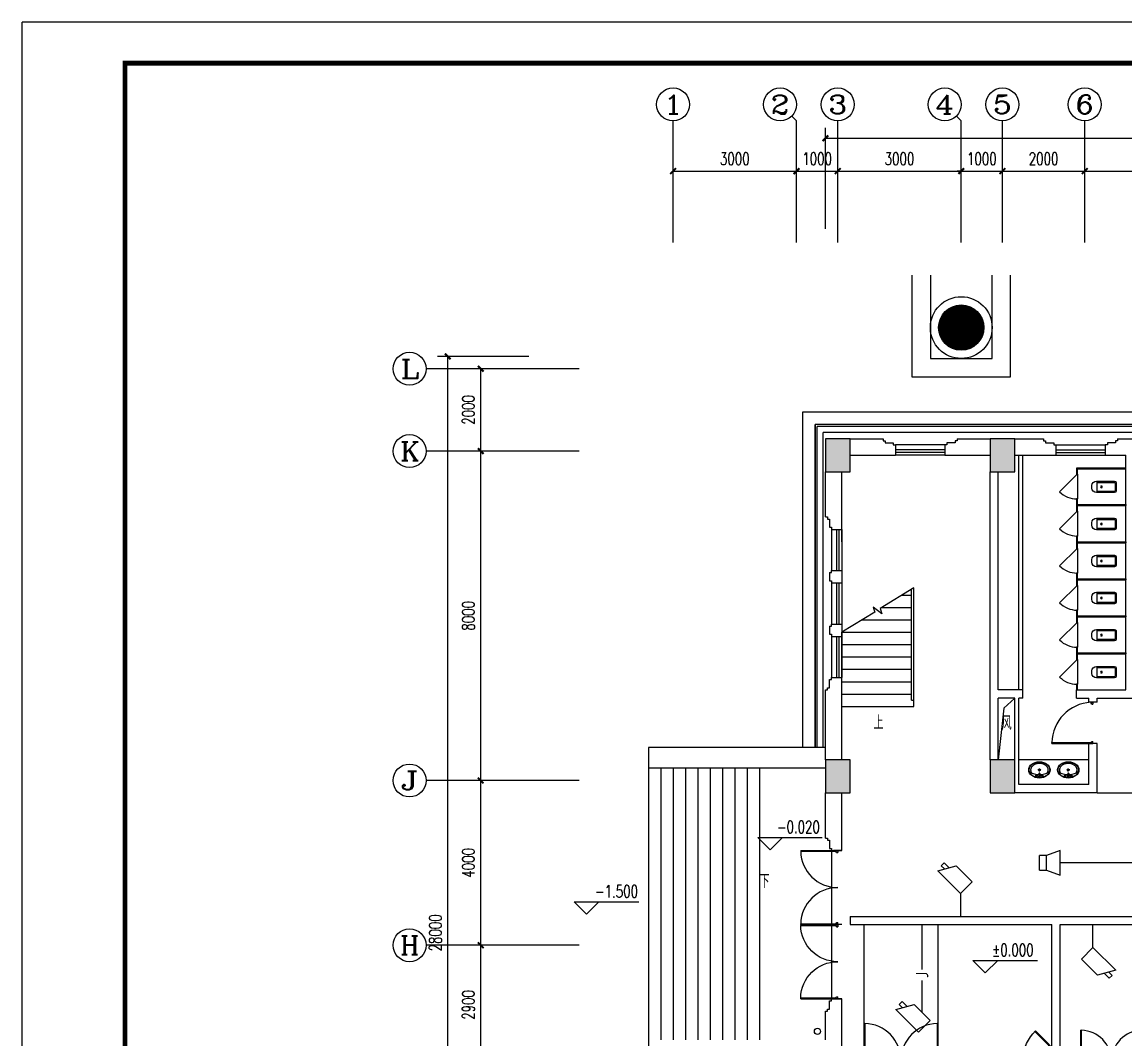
# Model space of a CAD drawing. Extents: x 190999 to 834799, y -200814 to 215286.
# Drawn here: x 190999 to 217812, y 131167 to 155886 of the extents above; entities that cross this region are included whole.
import ezdxf
from ezdxf.enums import TextEntityAlignment as Align

# ---------------------------------------------------------------- set-up
doc = ezdxf.new("R2010")
doc.units = 0
doc.header["$LTSCALE"] = 1000
doc.header["$MEASUREMENT"] = 0
for name, color, linetype in [('00-EQUIP', 3, 'Continuous'), ('00-SIG_TEXT', 7, 'Continuous'), ('00-WIRE-4', 6, 'Continuous'), ('A-卫生间', 250, 'Continuous'), ('A-墙线', 2, 'Continuous'), ('A-外包装修', 250, 'Continuous'), ('A-外窗', 145, 'Continuous'), ('A-门', 167, 'Continuous'), ('AXIS', 3, 'Continuous'), ('AXIS_TEXT', 7, 'Continuous'), ('COLUMN', 2, 'Continuous'), ('DIM_ELEV', 3, 'Continuous'), ('DIM_SYMB', 3, 'Continuous'), ('PUB_HATCH', 250, 'Continuous'), ('PUB_TEXT', 7, 'Continuous'), ('STAIR', 5, 'Continuous'), ('图框', 189, 'Continuous'), ('屋面排水', 7, 'Continuous'), ('房间名称', 7, 'Continuous'), ('桥架', 1, 'Continuous'), ('洞口线', 177, 'Continuous'), ('雨水管口', 1, 'Continuous')]:
    doc.layers.add(name, color=color, linetype=linetype)
doc.styles.add('-GBCBIGGBENOR', font='GBENOR.shx', dxfattribs={"bigfont": 'GBCBIG.shx'})
doc.styles.add('_TCH_AXIS', font='COMPLEX', dxfattribs={"bigfont": 'GBCBIG'})
doc.styles.add('_TCH_DIM', font='SIMPLEX', dxfattribs={"bigfont": 'GBCBIG'})
doc.styles.add('COMPLEX', font='COMPLEX')
doc.styles.add('DIM_FONT', font='SIMPLEX', dxfattribs={"width": 0.7, "bigfont": 'GBCBIG'})
doc.styles.get("Standard").update_dxf_attribs({"font": 'simhei.ttf'})
doc.dimstyles.new('DIMN', dxfattribs={"dimtxt": 300, "dimasz": 100, "dimexe": 250, "dimexo": 300, "dimgap": 150, "dimtad": 1, "dimdec": 0, "dimzin": 0, "dimdsep": 46, "dimtxsty": 'DIM_FONT', "dimblk": 'ARCHTICK', "dimcen": 0.09, "dimclrt": 7, "dimazin": 2, "dimtfac": 1, "dimtdec": 0, "dimtix": 1, "dimtmove": 2, "dimatfit": 3, "dimfxl": 0, "dimtolj": 1, "dimtzin": 0, "dimarcsym": 0})

# ---------------------------------------------------------------- blocks, each defined once
blk = doc.blocks.new('TJAD_TK_A0')
at = {"layer": '图框'}
for p in [(2162, 399.3), (973, -441.7)]:
    blk.add_line(p, (973, 399.3), dxfattribs=at)
at = {"layer": '图框', "const_width": 1.2}
blk.add_lwpolyline([(2152, -431.7), (2152, 389.3), (998, 389.3), (998, -431.7)], close=True, dxfattribs=at)
blk = doc.blocks.new('m1800')
at = {"layer": 'A-墙线'}
for p, q in [((-900, -100), (-900, 100)), ((900, -100), (900, 100))]:
    blk.add_line(p, q, dxfattribs=at)
at = {"layer": 'A-门'}
for p, q in [((-900, 900), (-900, 0)), ((-900, 900), (-880, 900)), ((-880, 900), (-880, 50)), ((880, 900), (880, 50)), ((900, 900), (880, 900)), ((900, 900), (900, 0)), ((-900, 50), (-870, 50)), ((-900, 0), (-850, 0)), ((-870, 50), (-870, 30)), ((-870, 30), (-850, 30)), ((-850, 30), (-850, 0)), ((850, 30), (850, 0)), ((870, 30), (850, 30)), ((900, 0), (850, 0)), ((870, 50), (870, 30)), ((900, 50), (870, 50))]:
    blk.add_line(p, q, dxfattribs=at)
for centre, start, end in [((-900, 0), 0, 88.7267), ((900, 0), 91.2733, 180)]:
    blk.add_arc(centre, 900, start, end, dxfattribs=at)
blk = doc.blocks.new('手盆')
at = {"layer": 'A-卫生间'}
for p, q in [((113, 12), (46, 16)), ((160, 0), (235, 0)), ((198, -37), (198, 38)), ((113, -11), (46, -16))]:
    blk.add_line(p, q, dxfattribs=at)
for centre, major_axis, ratio, start_param, end_param in [((198, 0), (0, 259), 0.763797, 3.141593, 9.424778), ((194, 0), (0, 259), 0.413212, 0.351725, 1.519021), ((106, 0), (0, 13.9), 0.9, 3.760941, 5.663837), ((194, 0), (0, 259), 0.413212, 1.620217, 2.789865)]:
    blk.add_ellipse(centre, major_axis=major_axis, ratio=ratio, start_param=start_param, end_param=end_param, dxfattribs=at)
for centre, major_axis in [((46, 0), (0, 15.8)), ((56, 71), (0, 20.6)), ((56, 71), (0, 15.6)), ((198, 0), (0, 23.4)), ((56, -71), (0, 20.6)), ((56, -71), (0, 15.6))]:
    blk.add_ellipse(centre, major_axis=major_axis, ratio=0.9, dxfattribs=at)
for points, knots in [([(198, -249), (204, -249), (211, -249), (228, -246), (239, -243), (260, -236), (270, -231), (290, -218), (299, -211), (317, -194), (325, -185), (340, -164), (347, -153), (360, -129), (365, -116), (374, -90), (378, -76), (383, -48), (385, -34), (387, -5), (387, 9), (385, 38), (383, 52), (377, 80), (373, 94), (364, 120), (358, 133), (345, 156), (338, 167), (323, 187), (314, 197), (296, 213), (287, 220), (267, 232), (257, 237), (236, 244), (225, 247), (204, 249), (193, 249), (171, 247), (161, 245), (140, 237), (129, 232), (110, 221), (100, 213), (82, 197), (74, 188), (58, 168), (51, 157), (38, 133), (32, 121), (23, 95), (19, 81), (13, 53), (11, 39), (9, 10), (9, -4), (10, -33), (12, -47), (18, -75), (21, -89), (30, -115), (36, -128), (48, -152), (55, -163), (70, -184), (78, -193), (96, -210), (105, -218), (125, -230), (135, -235), (156, -243), (167, -246), (184, -249), (191, -249), (198, -249)], [0, 0, 0, 0, 0.105369, 0.105369, 0.278747, 0.278747, 0.452125, 0.452125, 0.625504, 0.625504, 0.798882, 0.798882, 0.97226, 0.97226, 1.145639, 1.145639, 1.319017, 1.319017, 1.492395, 1.492395, 1.665774, 1.665774, 1.839152, 1.839152, 2.01253, 2.01253, 2.185909, 2.185909, 2.359287, 2.359287, 2.532665, 2.532665, 2.706044, 2.706044, 2.879422, 2.879422, 3.0528, 3.0528, 3.226179, 3.226179, 3.399557, 3.399557, 3.572935, 3.572935, 3.746313, 3.746313, 3.919692, 3.919692, 4.09307, 4.09307, 4.266448, 4.266448, 4.439827, 4.439827, 4.613205, 4.613205, 4.786583, 4.786583, 4.959962, 4.959962, 5.13334, 5.13334, 5.306718, 5.306718, 5.480097, 5.480097, 5.653475, 5.653475, 5.826853, 5.826853, 6.000232, 6.000232, 6.17361, 6.17361, 6.283185, 6.283185, 6.283185, 6.283185]), ([(119, -185), (121, -187), (123, -188), (130, -193), (135, -196), (146, -202), (152, -205), (163, -209), (169, -210), (180, -213), (186, -214), (194, -214), (196, -214), (198, -214), (204, -214), (209, -214), (222, -212), (229, -210), (241, -206), (245, -204), (254, -200), (259, -197), (269, -191), (275, -187), (286, -178), (291, -173), (300, -162), (304, -158), (314, -145), (319, -137), (327, -123), (329, -118), (334, -107), (336, -101), (341, -89), (343, -83), (346, -71), (348, -64), (351, -49), (352, -40), (354, -22), (355, -13), (355, 5), (355, 14), (354, 32), (352, 41), (349, 58), (348, 66), (343, 81), (341, 89), (335, 104), (332, 111), (326, 125), (322, 132), (314, 144), (310, 150), (301, 162), (296, 167), (287, 177), (281, 181), (272, 189), (267, 192), (256, 199), (250, 202), (238, 207), (233, 209), (223, 211), (217, 212), (205, 214), (198, 214), (186, 213), (181, 213), (171, 211), (166, 210), (151, 205), (141, 200), (128, 191), (123, 188), (119, 185)], [5.740897, 5.740897, 5.740897, 5.740897, 5.780874, 5.780874, 5.896829, 5.896829, 6.012784, 6.012784, 6.128739, 6.128739, 6.240697, 6.240697, 6.283185, 6.283185, 6.283185, 6.399826, 6.399826, 6.5409, 6.5409, 6.634, 6.634, 6.7271, 6.7271, 6.852188, 6.852188, 6.977276, 6.977276, 7.077377, 7.077377, 7.229977, 7.229977, 7.317389, 7.317389, 7.404801, 7.404801, 7.497094, 7.497094, 7.589386, 7.589386, 7.712334, 7.712334, 7.835281, 7.835281, 7.958228, 7.958228, 8.081175, 8.081175, 8.194983, 8.194983, 8.30879, 8.30879, 8.422598, 8.422598, 8.537599, 8.537599, 8.6526, 8.6526, 8.767602, 8.767602, 8.884432, 8.884432, 8.982435, 8.982435, 9.119467, 9.119467, 9.224191, 9.224191, 9.328914, 9.328914, 9.470087, 9.470087, 9.571187, 9.571187, 9.672288, 9.672288, 9.874489, 9.874489, 9.967059, 9.967059, 9.967059, 9.967059])]:
    blk.add_open_spline(points, degree=3, knots=knots, dxfattribs=at)
blk.add_point((46, 0), dxfattribs=at)
blk = doc.blocks.new('m1000')
at = {"layer": 'A-墙线'}
for p, q in [((0, 0), (0, 200)), ((1000, 0), (1000, 200))]:
    blk.add_line(p, q, dxfattribs=at)
at = {"layer": 'A-门'}
for p, q in [((0, 1100), (0, 100)), ((0, 1100), (20, 1100)), ((20, 1100), (20, 150)), ((0, 150), (30, 150)), ((0, 100), (50, 100)), ((30, 150), (30, 130)), ((30, 130), (50, 130)), ((50, 130), (50, 100)), ((950, 130), (950, 100)), ((970, 130), (950, 130)), ((1000, 100), (950, 100)), ((970, 150), (970, 130)), ((1000, 150), (970, 150)), ((1000, 150), (1000, 100))]:
    blk.add_line(p, q, dxfattribs=at)
blk.add_arc((0, 100), 1000, 2.866, 88.854, dxfattribs=at)
blk = doc.blocks.new('bfm01')
at = {"layer": 'A-墙线'}
for p, q in [((-200, 0), (0, 0)), ((-200, -1000), (0, -1000))]:
    blk.add_line(p, q, dxfattribs=at)
at = {"layer": 'A-门'}
for p, q in [((-200, -1000), (-200, 0)), ((-100, 0), (-100, -50)), ((-70, -50), (-100, -50)), ((-50, -30), (-70, -30)), ((-70, -30), (-70, -50)), ((-64, -44), (-50, -30)), ((-64, -44), (603, -711)), ((-50, 0), (-50, -30)), ((-50, -30), (617, -697)), ((0, 0), (0, -1000)), ((-70, -950), (-100, -950)), ((-100, -1000), (-100, -950)), ((-50, -1000), (-100, -1000)), ((-70, -970), (-70, -950)), ((-50, -970), (-70, -970)), ((-50, -1000), (-50, -970))]:
    blk.add_line(p, q, dxfattribs=at)
blk.add_arc((-100, 0), 1000, 272.866, 315.8103, dxfattribs=at)
blk = doc.blocks.new('_ArchTick')
at = {"const_width": 0.5}
blk.add_lwpolyline([(-0.7, -0.7), (0.7, 0.7)], dxfattribs=at)
blk = doc.blocks.new('*D198')
at = {"layer": 'AXIS', "color": 0, "lineweight": -2}
for p, q in [((206812, 150867), (206812, 152517)), ((209811, 150867), (209811, 152517)), ((206812, 152267), (209811, 152267))]:
    blk.add_line(p, q, dxfattribs=at)
at = {"layer": 'Defpoints', "color": 0}
for p in [(209811, 152267), (206812, 150567), (209811, 150567)]:
    blk.add_point(p, dxfattribs=at)
at = {"layer": 'AXIS', "color": 0, "lineweight": -2, "xscale": 100, "yscale": 100, "zscale": 100, "rotation": 180}
blk.add_blockref('_ArchTick', (206812, 152267), dxfattribs=at)
at = {"layer": 'AXIS', "color": 0, "lineweight": -2, "xscale": 100, "yscale": 100, "zscale": 100}
blk.add_blockref('_ArchTick', (209811, 152267), dxfattribs=at)
at = {"layer": 'AXIS', "color": 7, "insert": (208311, 152567), "char_height": 300, "attachment_point": 5, "style": 'DIM_FONT'}
blk.add_mtext('\\A1;3000', dxfattribs=at)
blk = doc.blocks.new('*D199')
at = {"layer": 'AXIS', "color": 0, "lineweight": -2}
for p, q in [((209811, 150867), (209811, 152517)), ((210812, 150867), (210812, 152517)), ((209811, 152267), (210812, 152267))]:
    blk.add_line(p, q, dxfattribs=at)
at = {"layer": 'Defpoints', "color": 0}
for p in [(210812, 152267), (209811, 150567), (210812, 150567)]:
    blk.add_point(p, dxfattribs=at)
at = {"layer": 'AXIS', "color": 0, "lineweight": -2, "xscale": 100, "yscale": 100, "zscale": 100, "rotation": 180}
blk.add_blockref('_ArchTick', (209811, 152267), dxfattribs=at)
at = {"layer": 'AXIS', "color": 0, "lineweight": -2, "xscale": 100, "yscale": 100, "zscale": 100}
blk.add_blockref('_ArchTick', (210812, 152267), dxfattribs=at)
at = {"layer": 'AXIS', "color": 7, "insert": (210311, 152567), "char_height": 300, "attachment_point": 5, "style": 'DIM_FONT'}
blk.add_mtext('\\A1;1000', dxfattribs=at)
blk = doc.blocks.new('*D200')
at = {"layer": 'AXIS', "color": 0, "lineweight": -2}
for p, q in [((210812, 150867), (210812, 152517)), ((213812, 150867), (213812, 152517)), ((210812, 152267), (213812, 152267))]:
    blk.add_line(p, q, dxfattribs=at)
at = {"layer": 'Defpoints', "color": 0}
for p in [(213812, 152267), (210812, 150567), (213812, 150567)]:
    blk.add_point(p, dxfattribs=at)
at = {"layer": 'AXIS', "color": 0, "lineweight": -2, "xscale": 100, "yscale": 100, "zscale": 100, "rotation": 180}
blk.add_blockref('_ArchTick', (210812, 152267), dxfattribs=at)
at = {"layer": 'AXIS', "color": 0, "lineweight": -2, "xscale": 100, "yscale": 100, "zscale": 100}
blk.add_blockref('_ArchTick', (213812, 152267), dxfattribs=at)
at = {"layer": 'AXIS', "color": 7, "insert": (212312, 152567), "char_height": 300, "attachment_point": 5, "style": 'DIM_FONT'}
blk.add_mtext('\\A1;3000', dxfattribs=at)
blk = doc.blocks.new('*D201')
at = {"layer": 'AXIS', "color": 0, "lineweight": -2}
for p, q in [((213812, 150867), (213812, 152517)), ((214812, 150867), (214812, 152517)), ((213812, 152267), (213712, 152267)), ((213812, 152267), (214812, 152267)), ((214812, 152267), (214912, 152267))]:
    blk.add_line(p, q, dxfattribs=at)
at = {"layer": 'Defpoints', "color": 0}
for p in [(214812, 152267), (213812, 150567), (214812, 150567)]:
    blk.add_point(p, dxfattribs=at)
at = {"layer": 'AXIS', "color": 0, "lineweight": -2, "xscale": 100, "yscale": 100, "zscale": 100}
blk.add_blockref('_ArchTick', (213812, 152267), dxfattribs=at)
at = {"layer": 'AXIS', "color": 0, "lineweight": -2, "xscale": 100, "yscale": 100, "zscale": 100, "rotation": 180}
blk.add_blockref('_ArchTick', (214812, 152267), dxfattribs=at)
at = {"layer": 'AXIS', "color": 7, "insert": (214312, 152567), "char_height": 300, "attachment_point": 5, "style": 'DIM_FONT'}
blk.add_mtext('\\A1;1000', dxfattribs=at)
blk = doc.blocks.new('*D202')
at = {"layer": 'AXIS', "color": 0, "lineweight": -2}
for p, q in [((214812, 150867), (214812, 152517)), ((216812, 150867), (216812, 152517)), ((214812, 152267), (216812, 152267))]:
    blk.add_line(p, q, dxfattribs=at)
at = {"layer": 'Defpoints', "color": 0}
for p in [(216812, 152267), (214812, 150567), (216812, 150567)]:
    blk.add_point(p, dxfattribs=at)
at = {"layer": 'AXIS', "color": 0, "lineweight": -2, "xscale": 100, "yscale": 100, "zscale": 100, "rotation": 180}
blk.add_blockref('_ArchTick', (214812, 152267), dxfattribs=at)
at = {"layer": 'AXIS', "color": 0, "lineweight": -2, "xscale": 100, "yscale": 100, "zscale": 100}
blk.add_blockref('_ArchTick', (216812, 152267), dxfattribs=at)
at = {"layer": 'AXIS', "color": 7, "insert": (215812, 152567), "char_height": 300, "attachment_point": 5, "style": 'DIM_FONT'}
blk.add_mtext('\\A1;2000', dxfattribs=at)
blk = doc.blocks.new('*D203')
at = {"layer": 'AXIS', "color": 0, "lineweight": -2}
for p, q in [((216812, 150867), (216812, 152517)), ((220812, 150867), (220812, 152517)), ((216812, 152267), (220812, 152267))]:
    blk.add_line(p, q, dxfattribs=at)
at = {"layer": 'Defpoints', "color": 0}
for p in [(220812, 152267), (216812, 150567), (220812, 150567)]:
    blk.add_point(p, dxfattribs=at)
at = {"layer": 'AXIS', "color": 0, "lineweight": -2, "xscale": 100, "yscale": 100, "zscale": 100, "rotation": 180}
blk.add_blockref('_ArchTick', (216812, 152267), dxfattribs=at)
at = {"layer": 'AXIS', "color": 0, "lineweight": -2, "xscale": 100, "yscale": 100, "zscale": 100}
blk.add_blockref('_ArchTick', (220812, 152267), dxfattribs=at)
at = {"layer": 'AXIS', "color": 7, "insert": (218812, 152567), "char_height": 300, "attachment_point": 5, "style": 'DIM_FONT'}
blk.add_mtext('\\A1;4000', dxfattribs=at)
blk = doc.blocks.new('*D213')
at = {"layer": 'AXIS', "color": 0, "lineweight": -2}
for p, q in [((210512, 150867), (210512, 153317)), ((283812, 150867), (283812, 153317)), ((210512, 153067), (283812, 153067))]:
    blk.add_line(p, q, dxfattribs=at)
at = {"layer": 'Defpoints', "color": 0}
for p in [(283812, 153067), (210512, 150567), (283812, 150567)]:
    blk.add_point(p, dxfattribs=at)
at = {"layer": 'AXIS', "color": 0, "lineweight": -2, "xscale": 100, "yscale": 100, "zscale": 100, "rotation": 180}
blk.add_blockref('_ArchTick', (210512, 153067), dxfattribs=at)
at = {"layer": 'AXIS', "color": 0, "lineweight": -2, "xscale": 100, "yscale": 100, "zscale": 100}
blk.add_blockref('_ArchTick', (283812, 153067), dxfattribs=at)
at = {"layer": 'AXIS', "color": 7, "insert": (247162, 153367), "char_height": 300, "attachment_point": 5, "style": 'DIM_FONT'}
blk.add_mtext('\\A1;73300', dxfattribs=at)
blk = doc.blocks.new('*D224')
at = {"layer": 'AXIS', "color": 0, "lineweight": -2}
for p, q in [((202933, 147467), (201889, 147467)), ((202139, 145467), (202139, 147467)), ((202933, 145467), (201889, 145467))]:
    blk.add_line(p, q, dxfattribs=at)
at = {"layer": 'Defpoints', "color": 0}
for p in [(202139, 147467), (203233, 147467), (203233, 145467)]:
    blk.add_point(p, dxfattribs=at)
at = {"layer": 'AXIS', "color": 0, "lineweight": -2, "xscale": 100, "yscale": 100, "zscale": 100}
for p, rotation in [((202139, 147467), 90), ((202139, 145467), 270)]:
    blk.add_blockref('_ArchTick', p, dxfattribs=dict(at, rotation=rotation))
at = {"layer": 'AXIS', "color": 7, "insert": (201839, 146467), "char_height": 300, "attachment_point": 5, "rotation": 90, "style": 'DIM_FONT'}
blk.add_mtext('\\A1;2000', dxfattribs=at)
blk = doc.blocks.new('*D225')
at = {"layer": 'AXIS', "color": 0, "lineweight": -2}
for p, q in [((202933, 145467), (201889, 145467)), ((202139, 137467), (202139, 145467)), ((202933, 137467), (201889, 137467))]:
    blk.add_line(p, q, dxfattribs=at)
at = {"layer": 'Defpoints', "color": 0}
for p in [(202139, 145467), (203233, 145467), (203233, 137467)]:
    blk.add_point(p, dxfattribs=at)
at = {"layer": 'AXIS', "color": 0, "lineweight": -2, "xscale": 100, "yscale": 100, "zscale": 100}
for p, rotation in [((202139, 145467), 90), ((202139, 137467), 270)]:
    blk.add_blockref('_ArchTick', p, dxfattribs=dict(at, rotation=rotation))
at = {"layer": 'AXIS', "color": 7, "insert": (201839, 141467), "char_height": 300, "attachment_point": 5, "rotation": 90, "style": 'DIM_FONT'}
blk.add_mtext('\\A1;8000', dxfattribs=at)
blk = doc.blocks.new('*D226')
at = {"layer": 'AXIS', "color": 0, "lineweight": -2}
for p, q in [((202933, 137467), (201889, 137467)), ((202139, 133467), (202139, 137467)), ((202933, 133467), (201889, 133467))]:
    blk.add_line(p, q, dxfattribs=at)
at = {"layer": 'Defpoints', "color": 0}
for p in [(202139, 137467), (203233, 137467), (203233, 133467)]:
    blk.add_point(p, dxfattribs=at)
at = {"layer": 'AXIS', "color": 0, "lineweight": -2, "xscale": 100, "yscale": 100, "zscale": 100}
for p, rotation in [((202139, 137467), 90), ((202139, 133467), 270)]:
    blk.add_blockref('_ArchTick', p, dxfattribs=dict(at, rotation=rotation))
at = {"layer": 'AXIS', "color": 7, "insert": (201839, 135467), "char_height": 300, "attachment_point": 5, "rotation": 90, "style": 'DIM_FONT'}
blk.add_mtext('\\A1;4000', dxfattribs=at)
blk = doc.blocks.new('*D227')
at = {"layer": 'AXIS', "color": 0, "lineweight": -2}
for p, q in [((202933, 133467), (201889, 133467)), ((202139, 130567), (202139, 133467)), ((202933, 130567), (201889, 130567))]:
    blk.add_line(p, q, dxfattribs=at)
at = {"layer": 'Defpoints', "color": 0}
for p in [(202139, 133467), (203233, 133467), (203233, 130567)]:
    blk.add_point(p, dxfattribs=at)
at = {"layer": 'AXIS', "color": 0, "lineweight": -2, "xscale": 100, "yscale": 100, "zscale": 100}
for p, rotation in [((202139, 133467), 90), ((202139, 130567), 270)]:
    blk.add_blockref('_ArchTick', p, dxfattribs=dict(at, rotation=rotation))
at = {"layer": 'AXIS', "color": 7, "insert": (201839, 132017), "char_height": 300, "attachment_point": 5, "rotation": 90, "style": 'DIM_FONT'}
blk.add_mtext('\\A1;2900', dxfattribs=at)
blk = doc.blocks.new('*D233')
at = {"layer": 'AXIS', "color": 0, "lineweight": -2}
for p, q in [((203311, 147767), (201089, 147767)), ((201339, 119767), (201339, 147767)), ((203311, 119767), (201089, 119767))]:
    blk.add_line(p, q, dxfattribs=at)
at = {"layer": 'Defpoints', "color": 0}
for p in [(201339, 147767), (203611, 147767), (203611, 119767)]:
    blk.add_point(p, dxfattribs=at)
at = {"layer": 'AXIS', "color": 0, "lineweight": -2, "xscale": 100, "yscale": 100, "zscale": 100}
for p, rotation in [((201339, 147767), 90), ((201339, 119767), 270)]:
    blk.add_blockref('_ArchTick', p, dxfattribs=dict(at, rotation=rotation))
at = {"layer": 'AXIS', "color": 7, "insert": (201039, 133767), "char_height": 300, "attachment_point": 5, "rotation": 90, "style": 'DIM_FONT'}
blk.add_mtext('\\A1;28000', dxfattribs=at)
blk = doc.blocks.new('_YZH')
blk.add_circle((0, 0), 0.5)
at = {"layer": 'PUB_HATCH', "const_width": 0.5}
blk.add_lwpolyline([(-0.25, 0, 1), (0.25, 0, 1)], format="xyb", close=True, dxfattribs=at)
blk = doc.blocks.new('_AXISO')
blk.add_circle((0, 0), 0.5)
at = {"layer": 'AXIS_TEXT', "style": 'COMPLEX', "width": 1.041667}
blk.add_attdef('A', text='', height=0.56, dxfattribs=at).set_placement((-0.25, -0.28), (0.25, -0.28), align=Align.FIT)
blk = doc.blocks.new('$lvtry$00000200')
for p, q in [((-140, -40, 0), (-140, -480, 0)), ((-110, -40, 0), (-110, -470, 0)), ((100, 0, 0), (-100, 0, 0)), ((100, -30, 0), (-100, -30, 0)), ((110, -470, 0), (110, -40, 0)), ((140, -480, 0), (140, -40, 0)), ((140, -470, 0), (-140, -470, 0)), ((-30, -590, 0), (30, -590, 0))]:
    blk.add_line(p, q)
blk.add_circle((0, -359, 0), 20)
for centre, radius, start, end in [((-100, -40, 0), 40, 90, 180), ((-100, -40, 0), 10, 90, 180), ((100, -40, 0), 40, 0, 90), ((100, -40, 0), 10, 0, 90), ((-30, -480, 0), 110, 180, 270), ((30, -480, 0), 110, 270, 0)]:
    blk.add_arc(centre, radius, start, end)
blk.add_point((0, 0))
blk = doc.blocks.new('$DorLib2D$00000114')
at = {"color": 0}
blk.add_line((0.5, 0), (-0.207, 0.707), dxfattribs=at)
blk.add_arc((0.5, 0), 1, 135, 180, dxfattribs=at)
blk = doc.blocks.new('_LINKPT1')
at = {"color": 0}
blk.add_line((0, 0), (0, 0), dxfattribs=at)
blk = doc.blocks.new('_I71UQN')
for p, q in [((-0.837, 0.1), (-0.609, 0.1)), ((-0.837, -0.1), (-0.837, 0.1)), ((-0.78, 0.4), (-0.323, -0.4)), ((0.78, 0.4), (-0.78, 0.4)), ((0.78, 0.4), (0.78, -0.4)), ((-0.837, -0.1), (-0.494, -0.1)), ((0.78, -0.4), (-0.323, -0.4))]:
    blk.add_line(p, q)
at = {"xscale": 0.002, "yscale": 0.002, "zscale": 0.002}
for p in [(0, 0.4), (0.78, 0), (0, -0.4)]:
    blk.add_blockref('_LINKPT1', p, dxfattribs=at)
at = {"flags": 9}
blk.add_attdef('A', (0, 0), '', height=0.00002, dxfattribs=at)
blk = doc.blocks.new('OS28WV87')
for p, q in [((0.35, 0.35), (1, 0.6)), ((1, 0.6), (1, -0.6)), ((0, 0.35), (0, -0.35)), ((0, 0.35), (0.35, 0.35)), ((0.35, 0.35), (0.35, -0.35)), ((0.35, -0.35), (0, -0.35)), ((1, -0.6), (0.35, -0.35))]:
    blk.add_line(p, q)
at = {"xscale": 0.002, "yscale": 0.002, "zscale": 0.002}
for p in [(0, 0), (0.175, 0.35), (1, 0), (0.175, -0.35)]:
    blk.add_blockref('_LINKPT1', p, dxfattribs=at)
at = {"flags": 9}
blk.add_attdef('A', (0, 0), '', height=0.00002, dxfattribs=at)

msp = doc.modelspace()

# ---------------------------------------------------------------- hatches: boundary and pattern name
at = {"layer": 'PUB_HATCH'}
for points in [[(211111.6, 145767.4), (210511.6, 145767.4), (210511.6, 144967.4), (211111.6, 144967.4)], [(215111.6, 145767.4), (214511.6, 145767.4), (214511.6, 144967.4), (215111.6, 144967.4)], [(211111.6, 137967.4), (210511.6, 137967.4), (210511.6, 137167.4), (211111.6, 137167.4)], [(215111.6, 137967.4), (214511.6, 137967.4), (214511.6, 137167.4), (215111.6, 137167.4)]]:
    msp.add_hatch(color=256, dxfattribs=at).paths.add_polyline_path(points)

# ---------------------------------------------------------------- linework, layer by layer
at = {"layer": '00-WIRE-4'}
for p, q in [((222727.8, 135467.4), (216211.6, 135467.4)), ((213792.6, 134721.3), (213792.6, 134167.4)), ((211447.2, 133967.4), (211447.2, 129967.3)), ((212861.1, 132878.1), (212861.1, 133967.4)), ((213247.2, 133967.4), (213247.2, 129970.1)), ((217012.1, 133413.4), (217012.1, 133967.4)), ((212861.1, 131830.3), (212861.1, 132612.7))]:
    msp.add_line(p, q, dxfattribs=at)
at = {"layer": 'A-卫生间'}
for p, q in [((215211.6, 139667.4), (215211.6, 145367.4)), ((215311.6, 139667.4), (215311.6, 145367.4)), ((217811.6, 145054.9), (216611.6, 145054.9)), ((216611.6, 145054.9), (216611.6, 144904.9)), ((216611.6, 144904.9), (216636.6, 144904.9)), ((217811.6, 145029.9), (216636.6, 145029.9)), ((216636.6, 144904.9), (216636.6, 145029.9)), ((217811.6, 145029.9), (217811.6, 145054.9)), ((216636.6, 144304.9), (216611.6, 144304.9)), ((216611.6, 144304.9), (216611.6, 144167.4)), ((216636.6, 144167.4), (216636.6, 144304.9)), ((216611.6, 144167.4), (216611.6, 144004.9)), ((216611.6, 144004.9), (216636.6, 144004.9)), ((216636.6, 144167.4), (217811.6, 144167.4)), ((216636.6, 144142.4), (217811.6, 144142.4)), ((216636.6, 144004.9), (216636.6, 144142.4)), ((217811.6, 144167.4), (217811.6, 144142.4)), ((216636.6, 143404.9), (216611.6, 143404.9)), ((216611.6, 143404.9), (216611.6, 143267.4)), ((216611.6, 143267.4), (216611.6, 143104.9)), ((216636.6, 143267.4), (216636.6, 143404.9)), ((216636.6, 143267.4), (217811.6, 143267.4)), ((216636.6, 143242.4), (217811.6, 143242.4)), ((216636.6, 143104.9), (216636.6, 143242.4)), ((217811.6, 143267.4), (217811.6, 143242.4)), ((216611.6, 143104.9), (216636.6, 143104.9)), ((216636.6, 142504.9), (216611.6, 142504.9)), ((216611.6, 142504.9), (216611.6, 142367.4)), ((216636.6, 142367.4), (216636.6, 142504.9)), ((216611.6, 142367.4), (216611.6, 142204.9)), ((216611.6, 142204.9), (216636.6, 142204.9)), ((216636.6, 142367.4), (217811.6, 142367.4)), ((216636.6, 142342.4), (217811.6, 142342.4)), ((216636.6, 142204.9), (216636.6, 142342.4)), ((217811.6, 142367.4), (217811.6, 142342.4)), ((216636.6, 141604.9), (216611.6, 141604.9)), ((216611.6, 141604.9), (216611.6, 141467.4)), ((216636.6, 141467.4), (216636.6, 141604.9)), ((216611.6, 141467.4), (216611.6, 141304.9)), ((216636.6, 141467.4), (217811.6, 141467.4)), ((216636.6, 141442.4), (217811.6, 141442.4)), ((216636.6, 141304.9), (216636.6, 141442.4)), ((217811.6, 141467.4), (217811.6, 141442.4)), ((216611.6, 141304.9), (216636.6, 141304.9)), ((216636.6, 140704.9), (216611.6, 140704.9)), ((216611.6, 140704.9), (216611.6, 140567.4)), ((216611.6, 140567.4), (216611.6, 140404.9)), ((216636.6, 140567.4), (216636.6, 140704.9)), ((216636.6, 140567.4), (217811.6, 140567.4)), ((216636.6, 140542.4), (217811.6, 140542.4)), ((216636.6, 140404.9), (216636.6, 140542.4)), ((217811.6, 140567.4), (217811.6, 140542.4)), ((216611.6, 140404.9), (216636.6, 140404.9)), ((216636.6, 139804.9), (216611.6, 139804.9)), ((216611.6, 139804.9), (216611.6, 139667.4)), ((216636.6, 139667.4), (216636.6, 139804.9)), ((216611.6, 139667.4), (216636.6, 139667.4)), ((216911.6, 137967.4), (215211.6, 137967.4)), ((217111.6, 137167.4), (218611.6, 137167.4))]:
    msp.add_line(p, q, dxfattribs=at)
at = {"layer": 'A-墙线'}
for p, q in [((211111.6, 145767.4), (211911.6, 145767.4)), ((211911.6, 145767.4), (211911.6, 145717.4)), ((211911.6, 145717.4), (211961.6, 145717.4)), ((211961.6, 145717.4), (211961.6, 145667.4)), ((211961.6, 145667.4), (212161.6, 145667.4)), ((212161.6, 145667.4), (212161.6, 145617.4)), ((212161.6, 145617.4), (212211.6, 145617.4)), ((212211.6, 145617.4), (212211.6, 145367.4)), ((213461.6, 145617.4), (213411.6, 145617.4)), ((213411.6, 145617.4), (213411.6, 145367.4)), ((213461.6, 145667.4), (213461.6, 145617.4)), ((213661.6, 145667.4), (213461.6, 145667.4)), ((213661.6, 145717.4), (213661.6, 145667.4)), ((213711.6, 145717.4), (213661.6, 145717.4)), ((213711.6, 145767.4), (214511.6, 145767.4)), ((213711.6, 145767.4), (213711.6, 145717.4)), ((215111.6, 145767.4), (215811.6, 145767.4)), ((215811.6, 145767.4), (215811.6, 145717.4)), ((215811.6, 145717.4), (215861.6, 145717.4)), ((215861.6, 145717.4), (215861.6, 145667.4)), ((215861.6, 145667.4), (216061.6, 145667.4)), ((216061.6, 145667.4), (216061.6, 145617.4)), ((216061.6, 145617.4), (216111.6, 145617.4)), ((216111.6, 145617.4), (216111.6, 145367.4)), ((217361.6, 145617.4), (217311.6, 145617.4)), ((217311.6, 145617.4), (217311.6, 145367.4)), ((217361.6, 145667.4), (217361.6, 145617.4)), ((217561.6, 145667.4), (217361.6, 145667.4)), ((217561.6, 145717.4), (217561.6, 145667.4)), ((217611.6, 145717.4), (217561.6, 145717.4)), ((217611.6, 145767.4), (218211.6, 145767.4)), ((217611.6, 145767.4), (217611.6, 145717.4)), ((211111.6, 145367.4), (212211.6, 145367.4)), ((213411.6, 145367.4), (214511.6, 145367.4)), ((215111.6, 145367.4), (216111.6, 145367.4)), ((217311.6, 145367.4), (217811.6, 145367.4)), ((217811.6, 139667.4), (217811.6, 145367.4)), ((210511.6, 143867.4), (210511.6, 144967.4)), ((210911.6, 143267.4), (210911.6, 144967.4)), ((214511.6, 137967.4), (214511.6, 144967.4)), ((214711.6, 139667.4), (214711.6, 144967.4)), ((210511.6, 143867.4), (210561.6, 143867.4)), ((210561.6, 143867.4), (210561.6, 143817.4)), ((210561.6, 143817.4), (210611.6, 143817.4)), ((210611.6, 143817.4), (210611.6, 143617.4)), ((210611.6, 143617.4), (210661.6, 143617.4)), ((210661.6, 143617.4), (210661.6, 143567.4)), ((210661.6, 143567.4), (210911.6, 143567.4)), ((210611.6, 142517.4), (210611.6, 142317.4)), ((210611.6, 142517.4), (210661.6, 142517.4)), ((210661.6, 142517.4), (210661.6, 142567.4)), ((210661.6, 142567.4), (210911.6, 142567.4)), ((210911.6, 142567.4), (210911.6, 142267.4)), ((210611.6, 142317.4), (210661.6, 142317.4)), ((210661.6, 142317.4), (210661.6, 142267.4)), ((210661.6, 142267.4), (210911.6, 142267.4)), ((210611.6, 141217.4), (210611.6, 141017.4)), ((210611.6, 141217.4), (210661.6, 141217.4)), ((210661.6, 141217.4), (210661.6, 141267.4)), ((210661.6, 141267.4), (210911.6, 141267.4)), ((210911.6, 141267.4), (210911.6, 140967.4)), ((210611.6, 141017.4), (210661.6, 141017.4)), ((210661.6, 141017.4), (210661.6, 140967.4)), ((210661.6, 140967.4), (210911.6, 140967.4)), ((210561.6, 139717.4), (210611.6, 139717.4)), ((210561.6, 139667.4), (210561.6, 139717.4)), ((210611.6, 139917.4), (210661.6, 139917.4)), ((210611.6, 139717.4), (210611.6, 139917.4)), ((210661.6, 139917.4), (210661.6, 139967.4)), ((210661.6, 139967.4), (210911.6, 139967.4)), ((210911.6, 137967.4), (210911.6, 139967.4)), ((210511.6, 137967.4), (210511.6, 139667.4)), ((210511.6, 139667.4), (210561.6, 139667.4)), ((215311.6, 139667.4), (214711.6, 139667.4)), ((214711.6, 137967.4), (214711.6, 139467.4)), ((215111.6, 139467.4), (214711.6, 139467.4)), ((215111.6, 137367.4), (215111.6, 139467.4)), ((215311.6, 139467.4), (215211.6, 139467.4)), ((215211.6, 137367.4), (215211.6, 139467.4)), ((215311.6, 139467.4), (215311.6, 139667.4)), ((216611.6, 139467.4), (216611.6, 139667.4)), ((216611.6, 139667.4), (217811.6, 139667.4)), ((216611.6, 139467.4), (216911.6, 139467.4)), ((216911.6, 139367.4), (216911.6, 139467.4)), ((217111.6, 139367.4), (217111.6, 139467.4)), ((217111.6, 139467.4), (218611.6, 139467.4)), ((216911.6, 137367.4), (216911.6, 138367.4)), ((217111.6, 137167.4), (217111.6, 138367.4)), ((216911.6, 137367.4), (215211.6, 137367.4)), ((210511.6, 136067.4), (210511.6, 137167.4)), ((210911.6, 135767.4), (210911.6, 137167.4)), ((217111.6, 137167.4), (215111.6, 137167.4)), ((210511.6, 136067.4), (210561.6, 136067.4)), ((210561.6, 136067.4), (210561.6, 136017.4)), ((210561.6, 136017.4), (210611.6, 136017.4)), ((210611.6, 136017.4), (210611.6, 135817.4)), ((210611.6, 135817.4), (210661.6, 135817.4)), ((210661.6, 135817.4), (210661.6, 135767.4)), ((210661.6, 135767.4), (210911.6, 135767.4)), ((210611.6, 132117.4), (210661.6, 132117.4)), ((210611.6, 131917.4), (210611.6, 132117.4)), ((210661.6, 132117.4), (210661.6, 132167.4)), ((210661.6, 132167.4), (210911.6, 132167.4)), ((210911.6, 130767.4), (210911.6, 132167.4)), ((210511.6, 131167.4), (210511.6, 131867.4)), ((210511.6, 131867.4), (210561.6, 131867.4)), ((210561.6, 131917.4), (210611.6, 131917.4)), ((210561.6, 131867.4), (210561.6, 131917.4))]:
    msp.add_line(p, q, dxfattribs=at)
at = {"layer": 'A-外包装修'}
for p, q in [((210261.6, 138267.4), (210261.6, 146117.4)), ((219241.6, 146117.4), (210261.6, 146117.4)), ((210311.6, 138267.4), (210311.6, 146067.4)), ((219291.6, 146067.4), (210311.6, 146067.4)), ((210461.6, 138267.4), (210461.6, 145917.4)), ((219441.6, 145917.4), (210461.6, 145917.4))]:
    msp.add_line(p, q, dxfattribs=at)
for points in [[(212611.6, 149737.4), (212611.6, 147267.4), (215011.6, 147267.4), (215011.6, 149737.4)], [(213061.6, 149737.4), (213061.6, 147717.4), (214561.6, 147717.4), (214561.6, 149737.4)]]:
    msp.add_lwpolyline(points, dxfattribs=at)
msp.add_circle((213811.6, 148467.4), 750, dxfattribs=at)
at = {"layer": 'A-外窗'}
for p, q in [((213411.6, 145617.4), (212211.6, 145617.4)), ((216111.6, 145617.4), (217311.6, 145617.4)), ((213411.6, 145497.4), (212211.6, 145497.4)), ((213411.6, 145437.4), (212211.6, 145437.4)), ((213411.6, 145367.4), (212211.6, 145367.4)), ((216111.6, 145497.4), (217311.6, 145497.4)), ((216111.6, 145437.4), (217311.6, 145437.4)), ((216111.6, 145367.4), (217311.6, 145367.4)), ((210661.6, 143567.4), (210661.6, 142567.4)), ((210781.6, 143567.4), (210781.6, 142567.4)), ((210841.6, 143567.4), (210841.6, 142567.4)), ((210911.6, 143567.4), (210911.6, 142567.4)), ((210661.6, 142267.4), (210661.6, 141267.4)), ((210781.6, 142267.4), (210781.6, 141267.4)), ((210841.6, 142267.4), (210841.6, 141267.4)), ((210911.6, 142267.4), (210911.6, 141267.4)), ((210661.6, 140967.4), (210661.6, 139967.4)), ((210781.6, 140967.4), (210781.6, 139967.4)), ((210841.6, 140967.4), (210841.6, 139967.4)), ((210911.6, 140967.4), (210911.6, 139967.4))]:
    msp.add_line(p, q, dxfattribs=at)
at = {"layer": 'A-门'}
for p, q in [((216636.6, 144904.9), (216636.6, 144304.9)), ((216636.6, 144004.9), (216636.6, 143404.9)), ((216636.6, 143104.9), (216636.6, 142504.9)), ((216636.6, 142204.9), (216636.6, 141604.9)), ((216636.6, 141304.9), (216636.6, 140704.9)), ((216636.6, 140404.9), (216636.6, 139804.9)), ((210661.6, 135767.4), (210661.6, 132167.4))]:
    msp.add_line(p, q, dxfattribs=at)
at = {"layer": 'AXIS'}
for p, q in [((206811.6, 150537.4), (206811.6, 153486.5)), ((209694, 153603.6), (209811.2, 153486.5)), ((209811.2, 150537.4), (209811.2, 153486.5)), ((210811.6, 150537.4), (210811.6, 153486.5)), ((213694.9, 153603.6), (213812.1, 153486.5)), ((213812.1, 150537.4), (213812.1, 153486.5)), ((214811.6, 150537.4), (214811.6, 153486.5)), ((216811.6, 150537.4), (216811.6, 153486.5)), ((204533.1, 147467.4), (200811.6, 147467.4)), ((204533.1, 145467.4), (200811.6, 145467.4)), ((204533.1, 137467.4), (200811.6, 137467.4)), ((204533.1, 133467.4), (200811.6, 133467.4))]:
    msp.add_line(p, q, dxfattribs=at)
at = {"layer": 'COLUMN'}
for p, q in [((211111.6, 145767.4), (210511.6, 145767.4)), ((210511.6, 145767.4), (210511.6, 144967.4)), ((211111.6, 144967.4), (211111.6, 145767.4)), ((215111.6, 145767.4), (214511.6, 145767.4)), ((214511.6, 145767.4), (214511.6, 144967.4)), ((215111.6, 144967.4), (215111.6, 145767.4)), ((210511.6, 144967.4), (211111.6, 144967.4)), ((214511.6, 144967.4), (215111.6, 144967.4)), ((211111.6, 137967.4), (210511.6, 137967.4)), ((210511.6, 137967.4), (210511.6, 137167.4)), ((211111.6, 137167.4), (211111.6, 137967.4)), ((215111.6, 137967.4), (214511.6, 137967.4)), ((214511.6, 137967.4), (214511.6, 137167.4)), ((215111.6, 137167.4), (215111.6, 137967.4)), ((210511.6, 137167.4), (211111.6, 137167.4)), ((214511.6, 137167.4), (215111.6, 137167.4))]:
    msp.add_line(p, q, dxfattribs=at)
at = {"layer": 'DIM_ELEV'}
for p, q in [((209168.8, 135784.1), (208868.8, 136084.1)), ((208868.8, 136084.1), (210433.8, 136084.1)), ((209168.8, 135784.1), (209468.8, 136084.1)), ((204712, 134219.4), (204412, 134519.4)), ((204412, 134519.4), (205977, 134519.4)), ((204712, 134219.4), (205012, 134519.4)), ((214397, 132799.7), (214097, 133099.7)), ((214097, 133099.7), (215662, 133099.7)), ((214397, 132799.7), (214697, 133099.7))]:
    msp.add_line(p, q, dxfattribs=at)
at = {"layer": 'DIM_SYMB'}
for points in [[(211786.6, 139267.4, 0, 0, 0), (211786.6, 141117.4, 80, 0, 0), (211786.6, 141417.4, 0, 0, 0)], [(211786.6, 139267.4, 0, 0, 0), (211786.6, 141117.4, 80, 0, 0), (211786.6, 141417.4, 0, 0, 0)], [(208911.6, 134467.4, 0, 0, 0), (206511.6, 134467.4, 80, 0, 0), (206211.6, 134467.4, 0, 0, 0)]]:
    msp.add_lwpolyline(points, format="xyseb", dxfattribs=at)
at = {"layer": 'STAIR'}
for p, q in [((212661.6, 142145.1), (211846.1, 141642.9)), ((212661.6, 139417.4), (212661.6, 142145.1)), ((212661.6, 139417.4), (212661.6, 142145.1)), ((212373, 141967.4), (212601.6, 141967.4)), ((212601.6, 139417.4), (212601.6, 142108.1)), ((211884.8, 141513.5), (211673.9, 141680.5)), ((211673.9, 141680.5), (211710.1, 141559.1)), ((211677.8, 141667.4), (211690.5, 141667.4)), ((211846.1, 141642.9), (211884.8, 141513.5)), ((211885.9, 141667.4), (212601.6, 141667.4)), ((211710.1, 141559.1), (210911.6, 141067.4)), ((211398.8, 141367.4), (212601.6, 141367.4)), ((210911.6, 141067.4), (212601.6, 141067.4)), ((210911.6, 139267.4), (210911.6, 141067.4)), ((210911.6, 140767.4), (212601.6, 140767.4)), ((210911.6, 140467.4), (212601.6, 140467.4)), ((210911.6, 140167.4), (212601.6, 140167.4)), ((210911.6, 139867.4), (212601.6, 139867.4)), ((210911.6, 139567.4), (212601.6, 139567.4)), ((210911.6, 139267.4), (212661.6, 139267.4)), ((212601.6, 139417.4), (212661.6, 139417.4)), ((212661.6, 139267.4), (212661.6, 139417.4)), ((206211.6, 138267.4), (206211.6, 127928.4)), ((210511.6, 138267.4), (206211.6, 138267.4)), ((210511.6, 137767.4), (206211.6, 137767.4)), ((206511.6, 137767.4), (206511.6, 131167.4)), ((206811.6, 137767.4), (206811.6, 131167.4)), ((207111.6, 137767.4), (207111.6, 131167.4)), ((207411.6, 137767.4), (207411.6, 131167.4)), ((207711.6, 137767.4), (207711.6, 131167.4)), ((208011.6, 137767.4), (208011.6, 131167.4)), ((208311.6, 137767.4), (208311.6, 131167.4)), ((208611.6, 137767.4), (208611.6, 131167.4)), ((208911.6, 137767.4), (208911.6, 131167.4))]:
    msp.add_line(p, q, dxfattribs=at)
at = {"layer": '屋面排水'}
msp.add_lwpolyline([(219611.6, 150239.9), (219611.6, 149737.4), (219241.6, 149737.4), (219241.6, 146117.4), (210261.6, 146117.4), (210261.6, 138267.4), (209961.6, 138267.4), (209961.6, 146417.4), (218941.6, 146417.4), (218941.6, 150037.4), (219311.6, 150037.4), (219311.6, 150239.9)], dxfattribs=at)
at = {"layer": '桥架'}
for p, q in [((211111.6, 134167.4), (283811.6, 134167.4)), ((211111.6, 134167.4), (211111.6, 133967.4)), ((211111.6, 133967.4), (216011.6, 133967.4)), ((216011.6, 130367.4), (216011.6, 133967.4)), ((216211.6, 133967.4), (283811.6, 133967.4)), ((216211.6, 130367.4), (216211.6, 133967.4))]:
    msp.add_line(p, q, dxfattribs=at)
at = {"layer": '洞口线'}
msp.add_lwpolyline([(215111.6, 139467.4), (214843.4, 139227.3), (214711.6, 137967.4)], dxfattribs=at)
at = {"layer": '雨水管口'}
msp.add_circle((210320, 131375.4), 75, dxfattribs=at)

# ---------------------------------------------------------------- block references
at = {"rotation": 90}
for p in [(215711.6, 137527.4), (216411.6, 137527.4)]:
    msp.add_blockref('手盆', p, dxfattribs=at)
at = {"layer": '00-EQUIP', "yscale": 500, "zscale": 500}
for name, p, xscale, rotation in [('OS28WV87', (215711.6, 135467.4), -500, 180), ('_I71UQN', (213658.2, 135138.5), -499.9999999999999, 134.9999999999999), ('_I71UQN', (217146.5, 132996.2), -499.9999999999999, 314.9999999999998), ('_I71UQN', (212638.8, 131769.7), -499.9999999999999, 134.9999999999999)]:
    msp.add_blockref(name, p, dxfattribs=dict(at, xscale=xscale, rotation=rotation))
at = {"layer": 'A-卫生间', "yscale": -0.9999999999999998, "rotation": 90.00000000106468}
for p in [(217577.3, 144598.6, 0), (217577.3, 143698.6, 0), (217577.3, 142798.6, 0), (217577.3, 141898.6, 0), (217577.3, 140998.6, 0), (217577.3, 140098.6, 0)]:
    msp.add_blockref('$lvtry$00000200', p, dxfattribs=at)
at = {"layer": 'A-门', "xscale": -600, "yscale": -600, "zscale": 25, "rotation": 270}
for p in [(216624.1, 144604.9), (216624.1, 143704.9), (216624.1, 142804.9), (216624.1, 141904.9), (216624.1, 141004.9), (216624.1, 140104.9)]:
    msp.add_blockref('$DorLib2D$00000114', p, dxfattribs=at)
at = {"layer": 'A-门', "rotation": 90}
for name, p in [('m1000', (217111.6, 138367.4)), ('m1800', (210811.6, 134867.4))]:
    msp.add_blockref(name, p, dxfattribs=at)
at = {"layer": 'A-门', "xscale": -1}
for name, p, rotation in [('m1800', (210811.6, 133067.4), 90), ('bfm01', (216311.6, 130767.4), 270)]:
    msp.add_blockref(name, p, dxfattribs=dict(at, rotation=rotation))
at = {"layer": 'A-门'}
msp.add_blockref('m1800', (212347.2, 130667.4), dxfattribs=at)
at = {"layer": 'A-门', "xscale": 0.8333333332557231, "yscale": 0.8333333332557231, "zscale": 0.8333333333333334}
msp.add_blockref('m1800', (217461.6, 130650.7), dxfattribs=at)
at = {"layer": 'AXIS'}
ref = msp.add_blockref('_AXISO', (206811.6, 153886.5), dxfattribs=dict(at, xscale=800, yscale=800, zscale=800))
ref.add_attrib('A', '1', dxfattribs={"layer": 'AXIS_TEXT', "height": 452.5, "style": '_TCH_AXIS', "width": 2.333333}).set_placement((206585.4, 153660.2), (207037.9, 153660.2), align=Align.FIT)
ref = msp.add_blockref('_AXISO', (209411.2, 153886.5), dxfattribs=dict(at, xscale=800, yscale=800, zscale=800))
ref.add_attrib('A', '2', dxfattribs={"layer": 'AXIS_TEXT', "height": 452.5, "style": '_TCH_AXIS', "width": 1.5}).set_placement((209184.9, 153660.2), (209637.5, 153660.2), align=Align.FIT)
ref = msp.add_blockref('_AXISO', (210811.6, 153886.5), dxfattribs=dict(at, xscale=800, yscale=800, zscale=800))
ref.add_attrib('A', '3', dxfattribs={"layer": 'AXIS_TEXT', "height": 452.5, "style": '_TCH_AXIS', "width": 1.5}).set_placement((210585.3, 153660.2), (211037.9, 153660.2), align=Align.FIT)
ref = msp.add_blockref('_AXISO', (213412.1, 153886.5), dxfattribs=dict(at, xscale=800, yscale=800, zscale=800))
ref.add_attrib('A', '4', dxfattribs={"layer": 'AXIS_TEXT', "height": 452.5, "style": '_TCH_AXIS', "width": 1.3125}).set_placement((213185.8, 153660.2), (213638.3, 153660.2), align=Align.FIT)
ref = msp.add_blockref('_AXISO', (214811.6, 153886.5), dxfattribs=dict(at, xscale=800, yscale=800, zscale=800))
ref.add_attrib('A', '5', dxfattribs={"layer": 'AXIS_TEXT', "height": 452.5, "style": '_TCH_AXIS', "width": 1.5}).set_placement((214585.3, 153660.2), (215037.9, 153660.2), align=Align.FIT)
ref = msp.add_blockref('_AXISO', (216811.6, 153886.5), dxfattribs=dict(at, xscale=800, yscale=800, zscale=800))
ref.add_attrib('A', '6', dxfattribs={"layer": 'AXIS_TEXT', "height": 452.5, "style": '_TCH_AXIS', "width": 1.5}).set_placement((216585.4, 153660.2), (217037.9, 153660.2), align=Align.FIT)
ref = msp.add_blockref('_AXISO', (200411.6, 147467.4), dxfattribs=dict(at, xscale=800, yscale=800, zscale=800))
ref.add_attrib('A', 'L', dxfattribs={"layer": 'AXIS_TEXT', "height": 452.5, "style": '_TCH_AXIS', "width": 1.4}).set_placement((200185.4, 147241.1), (200637.9, 147241.1), align=Align.FIT)
ref = msp.add_blockref('_AXISO', (200411.6, 145467.4), dxfattribs=dict(at, xscale=800, yscale=800, zscale=800))
ref.add_attrib('A', 'K', dxfattribs={"layer": 'AXIS_TEXT', "height": 452.5, "style": '_TCH_AXIS', "width": 1.105263}).set_placement((200185.4, 145241.1), (200637.9, 145241.1), align=Align.FIT)
ref = msp.add_blockref('_AXISO', (200411.6, 137467.4), dxfattribs=dict(at, xscale=800, yscale=800, zscale=800))
ref.add_attrib('A', 'J', dxfattribs={"layer": 'AXIS_TEXT', "height": 452.5, "style": '_TCH_AXIS', "width": 1.909091}).set_placement((200185.4, 137241.1), (200637.9, 137241.1), align=Align.FIT)
ref = msp.add_blockref('_AXISO', (200411.6, 133467.4), dxfattribs=dict(at, xscale=800, yscale=800, zscale=800))
ref.add_attrib('A', 'H', dxfattribs={"layer": 'AXIS_TEXT', "height": 452.5, "style": '_TCH_AXIS', "width": 1.05}).set_placement((200185.4, 133241.1), (200637.9, 133241.1), align=Align.FIT)
at = {"layer": 'COLUMN', "xscale": 1099.999999996329, "yscale": 1099.999999996329, "zscale": 1099.999999996329}
msp.add_blockref('_YZH', (213811.6, 148467.4), dxfattribs=at)
at = {"layer": '图框', "xscale": 100, "yscale": 100, "zscale": 100}
msp.add_blockref('TJAD_TK_A0', (93698.6, 115956.8), dxfattribs=at)

# ---------------------------------------------------------------- texts
at = {"layer": '00-SIG_TEXT', "style": '-GBCBIGGBENOR'}
msp.add_text('J', height=300, rotation=90, dxfattribs=at).set_placement((212861.1, 132745.4), align=Align.MIDDLE_CENTER)
at = {"layer": 'PUB_TEXT', "style": '_TCH_DIM'}
for s, p in [('上', (211682.4, 138707.4)), ('上', (211682.4, 138707.4)), ('下', (208911.6, 134853.1))]:
    msp.add_text(s, height=337.6, dxfattribs=at).set_placement(p)
at = {"layer": 'PUB_TEXT', "style": '_TCH_DIM', "width": 0.705882}
for s, p in [('-0.020', (209333.8, 136189)), ('-1.500', (204917, 134624.3)), ('%%P0.000', (214562, 133204.5))]:
    msp.add_text(s, height=297.5, dxfattribs=at).set_placement(p)
at = {"layer": '房间名称', "style": '_TCH_DIM'}
msp.add_text('风', height=337.6, dxfattribs=at).set_placement((214792.3, 138693.2))

# ---------------------------------------------------------------- dimensions: what is measured, and where the dimension line sits
at = {"layer": 'AXIS'}
for p1, p2, distance, picture, middle in [((210511.6, 150567.4), (283811.6, 150567.4), 2500, '*D213', (247161.6, 153367.4)), ((206811.6, 150567.4), (209811.2, 150567.4), 1700, '*D198', (208311.4, 152567.4)), ((209811.2, 150567.4), (210811.6, 150567.4), 1700, '*D199', (210311.4, 152567.4)), ((210811.6241, 150567.3754), (213812.0708, 150567.3754), 1700, '*D200', (212311.8474, 152567.3754)), ((213812.0708, 150567.3754), (214811.6241, 150567.3754), 1700, '*D201', (214311.8474, 152567.3754)), ((214811.6, 150567.4), (216811.6, 150567.4), 1700, '*D202', (215811.6, 152567.4)), ((216811.6, 150567.4), (220811.6, 150567.4), 1700, '*D203', (218811.6, 152567.4)), ((203610.9, 119767.4), (203610.9, 147767.4), 2272.2, '*D233', (201038.7, 133767.4)), ((203233.1, 145467.4), (203233.1, 147467.4), 1094.4, '*D224', (201838.7, 146467.4)), ((203233.1, 137467.4), (203233.1, 145467.4), 1094.4, '*D225', (201838.7, 141467.4)), ((203233.1, 133467.4), (203233.1, 137467.4), 1094.4, '*D226', (201838.7, 135467.4)), ((203233.1, 130567.4), (203233.1, 133467.4), 1094.4, '*D227', (201838.7, 132017.4))]:
    dim = msp.add_aligned_dim(p1=p1, p2=p2, distance=distance, dimstyle='DIMN', dxfattribs=at)
    dim.commit()
    dim.dimension.update_dxf_attribs({"geometry": picture, "text_midpoint": middle})

doc.saveas('drawing.dxf')
